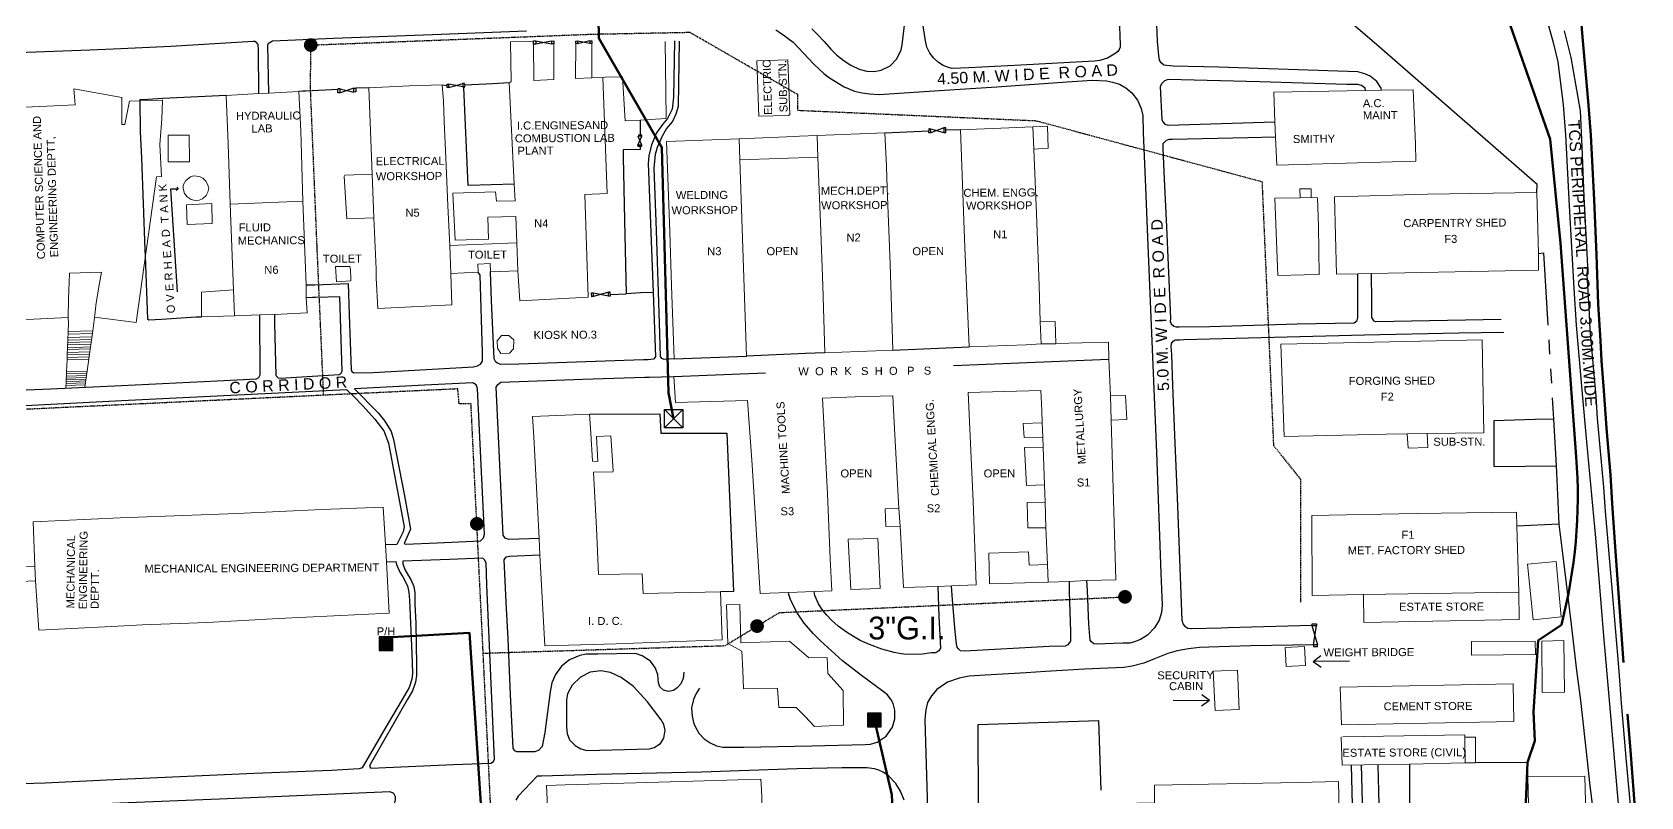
# Model space of a CAD drawing. Header units: millimetres. Extents: x 783 to 2788, y -521 to 1643.
# Drawn here: x 2410.3 to 2762.2, y 557.5 to 724.8 of the extents above; entities that cross this region are included whole.
import ezdxf

# ---------------------------------------------------------------- set-up
doc = ezdxf.new("R2010")
doc.units = ezdxf.units.MM
for name, pattern in [('DASHDOTX2', [50.8, 25.4, -12.7, 0, -12.7]), ('HIDDEN', [0.375, 0.25, -0.125]), ('PHANTOM2', [31.75, 15.875, -3.175, 3.175, -3.175, 3.175, -3.175])]:
    doc.linetypes.add(name, pattern=pattern)
for name, color, linetype, lineweight in [('Boudary Wall', 6, 'DASHDOTX2', 60), ('Building', 1, 'Continuous', 9), ('Water Supply Line', 5, 'Continuous', 50)]:
    doc.layers.add(name, color=color, linetype=linetype, lineweight=lineweight)
for name, color, linetype in [('Compound Wall', 203, 'Continuous'), ('Fencing', 7, 'FENCELINE3'), ('FH', 15, 'HIDDEN'), ('Gate', 3, 'Continuous'), ('Road', 7, 'Continuous'), ('Text Building', 7, 'Continuous'), ('Text Road', 3, 'Continuous'), ('Valve', 17, 'Continuous'), ('Water Line Dia Text', 7, 'Continuous'), ('Water Meter', 11, 'Continuous')]:
    doc.layers.add(name, color=color, linetype=linetype)
doc.styles.add('ROMAND', font='sanss___.ttf', dxfattribs={"height": 5})
doc.linetypes.add('FENCELINE3', pattern='A,0.5,-0.2,["X",Standard,S=0.1,R=0,X=-0.1,Y=-0.05],-0.25', length=0.95)

# ---------------------------------------------------------------- blocks, each defined once
blk = doc.blocks.new('ACAD-Master Plan')
at = {"layer": 'Boudary Wall'}
blk.add_lwpolyline([(319.48, 1006.33), (319.9, 1000.86), (321.17, 986.86), (321.72, 979.45), (322.47, 965.3), (322.97, 953.21), (323.34, 942.43), (323.84, 934.49), (324.09, 930.06), (324.57, 923.54), (325.14, 915.35), (326.01, 905.11), (326.37, 898.83), (327.05, 889.34), (329.72, 852.74), (330.37, 844.79), (332.66, 814.8)], dxfattribs=at)
at = {"layer": 'Building'}
for points in [[(90.47, 999.94), (85.43, 999.88), (85.54, 991.21), (85.45, 991.02), (85.1, 990.97)], [(90.47, 999.36), (90.47, 999.94)], [(90.47, 999.36), (90.55, 991.39), (94.93, 991.58), (94.93, 999.93)], [(103.23, 992.01), (99.62, 991.83), (99.68, 999.47)], [(99.68, 999.47), (99.68, 1000.01)], [(103.19, 999.51), (103.23, 992.01)], [(119.22, 999.93), (119.47, 983.35), (119.37, 983.05), (113.75, 982.71)], [(32.56, 988.63), (39.14, 988.95)], [(39.14, 988.95), (39.55, 980.4), (40.03, 964.96)], [(70.49, 990.44), (63.3, 990.21), (54.46, 989.76)], [(54.46, 989.76), (55.18, 970.92)], [(70.49, 990.44), (70.76, 986.89), (70.89, 982.5), (71.31, 972.77), (71.7, 963.97), (72.13, 955.28)], [(85.1, 990.97), (86.21, 968.7)], [(87.05, 949.76), (87.45, 943.2), (102.39, 943.96), (101.71, 966.46), (106.54, 966.69), (105.62, 992.07)], [(105.62, 992.07), (103.23, 992.01)], [(105.62, 992.07), (106.16, 992.13), (109.92, 992.21), (110.49, 982.59), (113.75, 982.71)], [(252.63, 982.31), (252.4, 988.83), (272.47, 989.23)], [(252.76, 979.02), (253.01, 972.85), (273.25, 973.43), (283.48, 973.76), (283.35, 977.53), (282.99, 985.83), (282.88, 989.32), (275.95, 989.28)], [(272.47, 989.23), (275.95, 989.28)], [(23.23, 988.12), (30.38, 988.51)], [(24.13, 964.33), (23.65, 977.53), (23.23, 988.12)], [(30.38, 988.51), (32.56, 988.63)], [(252.76, 979.02), (252.63, 982.31)], [(135.4, 978.64), (119.54, 978.03), (120.25, 958.27), (120.62, 946.48), (121.19, 930.5)], [(152.51, 979.36), (148.64, 979.19), (147.54, 979.17), (135.4, 978.64)], [(135.4, 978.64), (135.57, 974.04)], [(152.51, 979.36), (167.31, 979.97)], [(152.51, 979.36), (152.63, 974.61)], [(167.31, 979.97), (167.63, 972.56), (167.8, 967.83), (168.44, 951.3), (169.04, 932.41)], [(183.82, 980.61), (199.69, 981.22)], [(183.82, 980.61), (184.83, 954.87), (185.71, 933.08)], [(199.89, 976.39), (203.05, 976.55), (202.85, 981.38), (199.69, 981.22)], [(199.69, 981.22), (199.89, 976.39)], [(201.3, 938.59), (201.03, 946.53), (200.45, 962.22), (199.89, 976.39)], [(152.63, 974.61), (135.57, 974.04)], [(135.57, 974.04), (137.05, 931.1)], [(154.16, 931.82), (153.72, 946.5), (153.25, 960.27), (152.63, 974.61)], [(55.56, 961.37), (49.62, 961.13), (49.02, 970.39), (49.15, 970.7), (55.18, 970.92)], [(55.56, 961.37), (55.18, 970.92)], [(86.81, 955.9), (86.58, 961.66), (80.45, 961.46), (80.6, 956.66), (73.3, 956.46), (72.81, 966.73), (82.11, 967.06), (82.36, 964.99), (86.44, 965.06), (86.21, 968.7)], [(258.11, 965.73), (258.1, 967.68), (260.53, 967.68), (260.57, 965.76)], [(40.03, 964.96), (24.13, 964.33)], [(24.13, 964.33), (24.81, 945.62)], [(40.71, 946.67), (40.03, 964.96)], [(258.11, 965.73), (252.62, 965.61), (253.29, 948.75), (259.05, 948.85), (262.31, 948.92), (262.12, 959.41), (261.92, 965.74), (260.57, 965.76)], [(258.11, 965.73), (260.57, 965.76)], [(309.93, 966.85), (285.97, 966.49), (265.66, 965.95), (266.12, 949.01), (270.74, 949.08)], [(310.28, 953.56), (309.93, 966.85)], [(72.35, 949.13), (72.59, 942.33), (56.37, 941.53), (56.05, 948.24), (56.01, 950.14), (55.56, 961.37)], [(72.13, 955.28), (86.81, 955.9)], [(72.35, 949.13), (72.13, 955.28)], [(86.81, 955.9), (87.05, 949.76)], [(78.34, 949.43), (78.29, 951.2), (80.94, 951.33), (81.07, 949.55)], [(273.77, 949.13), (310.31, 949.92), (310.28, 953.56)], [(40.73, 943.84), (40.71, 946.67)], [(78.34, 949.43), (72.35, 949.13)], [(87.05, 949.76), (81.07, 949.55)], [(270.74, 949.08), (273.77, 949.13)], [(17.83, 939.66), (17.83, 945.09), (24.81, 945.62)], [(25.05, 939.89), (24.81, 945.62)], [(33.81, 940.22), (40.91, 940.58), (40.73, 943.84)], [(17.83, 939.66), (25.05, 939.89)], [(25.05, 939.89), (30.62, 940.1)], [(30.62, 940.1), (33.81, 940.22)], [(204.72, 933.83), (204.55, 938.63), (201.3, 938.59)], [(201.53, 933.74), (201.3, 938.59)], [(201.53, 933.74), (198.22, 933.54), (185.71, 933.08)], [(204.72, 933.83), (216.21, 934.1), (216.31, 930.45)], [(281.52, 914.08), (276.93, 914), (254.62, 913.51), (253.93, 933.71), (260.91, 933.85), (297.98, 934.66), (298.33, 914.33), (285.93, 914.17)], [(137.05, 931.1), (121.19, 930.5)], [(169.04, 932.41), (154.16, 931.82)], [(216.68, 922.37), (216.31, 930.45)], [(121.16, 926.6), (121.49, 920.96), (137.25, 921.4), (138.28, 907.29), (140.01, 879.16), (146.2, 879.36)], [(151.82, 879.59), (155.69, 879.74), (155.35, 886.76), (154.74, 900.97), (153.66, 921.89), (160.82, 922.16), (169.03, 922.42), (169.26, 917.97), (170.39, 897.75)], [(201.72, 916.47), (201.61, 919.21), (201.41, 923.56), (185.54, 923.11), (186.64, 899.24), (187.26, 881.06), (181.86, 880.82)], [(216.82, 917.04), (220.21, 917.19), (219.94, 922.44), (216.68, 922.37)], [(216.68, 922.37), (216.82, 917.04)], [(102.71, 918.35), (90.22, 917.9), (90.51, 913.41), (91.7, 891.19)], [(102.71, 918.35), (103.02, 914.25), (103.39, 908.06), (104.54, 908), (104.23, 913.51), (107.34, 913.61), (107.87, 905.97), (107.78, 905.76), (103.55, 905.67), (104.23, 893.4), (104.68, 883.3), (114.21, 883.45), (114.46, 879.14), (131.34, 879.52)], [(201.72, 916.47), (197.58, 916.37), (197.75, 913.26), (201.84, 913.33)], [(201.84, 913.33), (201.72, 916.47)], [(216.82, 917.04), (217.86, 882.13), (211.47, 881.96)], [(201.84, 913.33), (201.95, 911.17)], [(281.52, 914.08), (285.93, 914.17)], [(285.93, 914.17), (286.04, 911.07), (281.77, 910.96), (281.52, 914.08)], [(202.24, 902.91), (198.26, 902.8), (197.88, 911.07), (201.95, 911.17)], [(202.24, 902.91), (201.95, 911.17)], [(202.24, 902.91), (202.38, 899.13)], [(58.11, 889.77), (57.56, 898.01), (44.18, 897.51), (25.61, 896.67), (0.02, 895.66), (-18.97, 894.8), (-18.6, 885.03)], [(170.39, 897.75), (167.39, 897.64), (167.49, 893.79), (170.67, 893.86)], [(170.67, 893.86), (170.39, 897.75)], [(202.55, 893.52), (198.55, 893.48), (198.41, 899.02), (202.38, 899.13)], [(202.55, 893.52), (202.38, 899.13)], [(170.67, 893.86), (171.38, 880.46), (178.86, 880.7)], [(271.98, 878.91), (260.78, 878.71), (260.72, 896.23), (283.53, 896.64), (305.43, 896.91), (305.56, 893.87)], [(305.56, 893.87), (305.94, 879.45)], [(91.7, 891.19), (91.85, 887.57)], [(202.55, 893.52), (202.88, 885.45)], [(58.31, 886.1), (58.11, 889.77)], [(91.85, 887.57), (92.94, 867.67), (108.51, 868.16), (131.69, 869.02), (131.34, 879.52)], [(203.05, 881.62), (190.21, 881.24), (190.03, 887.98), (198.73, 888.27), (198.9, 885.35), (202.88, 885.45)], [(58.31, 886.1), (58.91, 874.81), (34.69, 873.65), (19.09, 872.81), (4.94, 872.25), (0.97, 872.03), (-17.72, 871.13), (-18.46, 881.91)], [(203.05, 881.62), (202.88, 885.45)], [(178.86, 880.7), (181.86, 880.82)], [(203.05, 881.62), (207.61, 881.78)], [(207.61, 881.78), (211.47, 881.96)], [(146.2, 879.36), (151.82, 879.59)], [(271.98, 878.91), (305.94, 879.45)], [(305.94, 879.45), (306.06, 873.42), (272.06, 872.78), (271.98, 878.91)], [(267.48, 847.75), (294.13, 848.24), (294.13, 847.67)], [(282.07, 841.77), (267.3, 841.56), (267.14, 847.8)], [(296.52, 842.12), (296.51, 847.69), (294.13, 847.67)], [(294.23, 842.07), (294.13, 847.67)], [(282.07, 841.77), (294.23, 842.07)], [(296.52, 842.12), (294.23, 842.07)], [(94.49, 811.73), (93.86, 824.88), (93.32, 837.13), (97.38, 837.3), (115.42, 837.78), (140.15, 838.52), (140.31, 836.23), (140.71, 826.46)], [(247.81, 808.68), (241.05, 808.63), (227.48, 808.39), (227.52, 810.49), (235.66, 810.75), (235.31, 818.14), (230.23, 818.06), (230.28, 814.67), (227.53, 814.66), (227.14, 824.15), (234.97, 824.25), (266.84, 824.93), (266.54, 838.03), (257.85, 837.8), (226.32, 837.21), (226.29, 833.31), (187.79, 832.58)], [(308.37, 819.52), (320.94, 819.64), (320.41, 839.14), (307.96, 839.1)], [(307.96, 839.1), (308.36, 820.69)]]:
    blk.add_lwpolyline(points, dxfattribs=at)
for points in [[(146.07, 995.92), (146.51, 983.95), (146.23, 983.75), (139.74, 983.58), (139.33, 995.71)], [(15.14, 979.45), (10.52, 979.44), (10.53, 973.58), (15.21, 973.6)], [(16.11, 970.56), (15.41, 970.32), (14.4, 969.54), (13.84, 968.51), (13.81, 967.74), (14.09, 966.68), (14.67, 965.92), (15.58, 965.36), (16.42, 965.13), (17.29, 965.24), (18.07, 965.52), (18.83, 966.22), (19.2, 966.92), (19.43, 967.83), (19.15, 968.69), (18.78, 969.39), (18.14, 970.01), (17.39, 970.4)], [(20.12, 964.5), (20.15, 960.07), (14.67, 959.85), (14.58, 964.22)], [(50.27, 950.71), (47.11, 950.69), (47.39, 947.35), (50.49, 947.55), (50.51, 948), (50.44, 950)], [(165.8, 891.19), (166.25, 880.23), (159.86, 879.98), (159.27, 891)], [(314.15, 886.16), (307.88, 885.58), (309.1, 873.4), (315.25, 874.02)], [(135.58, 876.74), (132.63, 876.69), (132.93, 868.17), (136.01, 866.53), (136.23, 862.3), (136.4, 858.28), (138.66, 858.35), (143.81, 858.44), (144.08, 854.17), (147.9, 854.23), (149.89, 852.2), (151.88, 850.07), (158.28, 850.33), (158.21, 857.9), (154.83, 861.64), (154.65, 865.16), (150.66, 865.07), (146.48, 868.71), (135.82, 868.37)], [(59.47, 869.57), (57.05, 869.46), (57.19, 867.05), (59.56, 867.18)], [(259.11, 867.51), (254.9, 867.34), (255.1, 863.19), (259.28, 863.42)], [(309.55, 868.73), (295.65, 868.63), (295.6, 865.66), (309.6, 865.79)], [(315.82, 868.87), (316, 857.52), (311.09, 857.45), (311.01, 868.74)], [(244.43, 862.35), (239.08, 862.13), (239.52, 853.51), (244.8, 853.76)], [(304.74, 859.35), (304.87, 851.1), (267.16, 850.43), (266.86, 858.67)]]:
    blk.add_lwpolyline(points, close=True, dxfattribs=at)
at = {"layer": 'Building', "linetype": 'Continuous'}
for points in [[(-11.36, 939.5), (-18.88, 939.14), (-24.81, 938.92)], [(-27.04, 985.29), (-9.8, 986.05), (-10.06, 989.57), (0.43, 987.69), (0.4, 981.73), (1.03, 981.78), (2.09, 986.86), (9.21, 987.1), (9.29, 987.07), (9.31, 986.99), (9.12, 983), (8.9, 980.16), (8.74, 977.39), (9.1, 970.42), (7.95, 970.29), (3.51, 938.44), (-5.6, 939.59)], [(-5.95, 936.58), (-5.53, 940.15), (-5.2, 942.74), (-4.49, 947.08), (-4.06, 949.42), (-11.01, 949.2), (-11.24, 943.56), (-11.36, 939.5)], [(-11.34, 936.44), (-11.26, 938.32), (-11.36, 939.5)], [(-11.36, 935.92), (-11.34, 936.44)], [(-11.36, 935.92), (-6.03, 936.06)], [(-11.34, 936.44), (-5.95, 936.58)], [(-5.95, 936.58), (-7.71, 924.3)], [(-11.52, 931.9), (-11.5, 932.5)], [(-11.5, 932.5), (-11.48, 932.92)], [(-11.5, 932.5), (-6.51, 932.67)], [(-11.48, 932.92), (-11.45, 933.55)], [(-6.45, 933.13), (-11.48, 932.92)], [(-11.45, 933.55), (-11.43, 934.03)], [(-11.45, 933.55), (-6.36, 933.69)], [(-11.43, 934.03), (-11.41, 934.59)], [(-6.29, 934.21), (-11.43, 934.03)], [(-11.41, 934.59), (-11.39, 935.19)], [(-11.41, 934.59), (-6.22, 934.72)], [(-11.39, 935.19), (-11.36, 935.92)], [(-11.39, 935.19), (-6.13, 935.32)], [(-11.69, 927.63), (-11.59, 930.26)], [(-11.59, 930.26), (-11.54, 931.39)], [(-11.59, 930.26), (-6.83, 930.4)], [(-11.54, 931.39), (-11.52, 931.9)], [(-11.54, 931.39), (-6.68, 931.48)], [(-6.6, 932.05), (-11.52, 931.9)], [(-6.76, 930.94), (-11.45, 930.8)], [(-11.79, 925.06), (-11.78, 925.49)], [(-11.78, 925.49), (-11.76, 925.96)], [(-7.51, 925.65), (-11.78, 925.49)], [(-11.76, 925.96), (-11.74, 926.28)], [(-11.76, 925.96), (-7.45, 926.07)], [(-11.74, 926.28), (-11.73, 926.73)], [(-7.41, 926.4), (-11.74, 926.28)], [(-11.73, 926.73), (-11.71, 927.24)], [(-7.34, 926.86), (-11.73, 926.73)], [(-11.71, 927.24), (-11.69, 927.63)], [(-11.71, 927.24), (-7.27, 927.35)], [(-7.22, 927.7), (-11.69, 927.63)], [(-11.83, 924.11), (-11.81, 924.65)], [(-11.81, 924.65), (-11.79, 925.06)], [(-7.63, 924.8), (-11.81, 924.65)], [(-11.79, 925.06), (-7.57, 925.23)], [(-26.53, 884.79), (-18.6, 885.03)], [(-18.46, 881.91), (-18.6, 885.03)], [(-18.46, 881.91), (-25.22, 881.65)]]:
    blk.add_lwpolyline(points, dxfattribs=at)
blk.add_lwpolyline([(83.45, 935.58), (85.06, 935.58), (86.14, 934.62), (86.11, 932.69), (85.21, 931.73), (83.32, 931.68), (82.56, 932.82), (82.5, 934.42)], close=True, dxfattribs=at)
at = {"layer": 'Compound Wall'}
for points in [[(47.64, 989.45), (40.68, 989.07), (40.02, 989.03), (39.14, 988.95)], [(54.46, 989.76), (51.56, 989.69)], [(70.49, 990.44), (71.54, 990.28)], [(75.42, 990.47), (75.39, 990.05), (75.22, 989.89)], [(86.21, 968.7), (76.14, 968.39), (75.22, 989.89)], [(75.42, 990.47), (81.57, 990.74), (85.1, 990.97)], [(167.31, 979.97), (176.93, 980.35)], [(183.82, 980.61), (180.68, 980.53)]]:
    blk.add_lwpolyline(points, dxfattribs=at)
at = {"layer": 'Compound Wall', "linetype": 'PHANTOM2'}
for points in [[(310.28, 953.56), (311.37, 953.68), (313.57, 917.26)], [(107.26, 944.57), (110.74, 944.74)], [(116.59, 945.01), (113.86, 944.92), (110.74, 944.74)], [(313.57, 917.26), (314.13, 907.18), (314.76, 894.28)], [(314.76, 894.28), (305.56, 893.87)]]:
    blk.add_lwpolyline(points, dxfattribs=at)
at = {"layer": 'Fencing', "linetype": 'FENCELINE3'}
for points in [[(309.93, 966.85), (309.95, 968.63), (274.34, 999.74), (270.81, 1002.7), (261.85, 1010.43), (253.22, 1018), (244.21, 1025.85)], [(23.23, 988.12), (9.39, 987.43), (6.08, 987.23), (4.36, 987.16), (4.43, 980.19), (4.73, 974.48), (5.44, 954.31), (5.48, 952.94), (6, 939.22), (6.31, 939.03), (9.09, 939.16), (16.68, 939.66), (17.83, 939.66)], [(113.75, 982.71), (113.75, 979.45)], [(113.78, 977.01), (113.78, 976.27), (110.08, 976.22), (110.09, 974.64), (110.36, 960.82), (110.74, 944.74)], [(102.71, 918.35), (118.07, 918.45), (118.31, 914.25), (132.73, 914.25), (134.15, 881.34), (134.2, 879.58), (131.34, 879.52)], [(313.57, 917.26), (309.53, 917.18), (300.54, 916.93), (300.49, 907.08), (300.59, 906.92), (314.14, 907.09)], [(314.76, 894.28), (315.62, 887.34), (317.4, 872.35), (318.61, 862.29), (319.43, 855.72), (320.9, 842.54), (321.4, 837.7), (322, 832.98), (324.75, 809.13), (325.27, 804.79), (326.75, 792.7), (327.26, 788.34), (328.32, 780.01), (330.35, 763.04), (330.68, 759.7)], [(187.79, 832.58), (187.71, 850.5), (214.04, 851.37), (214.57, 836.07)], [(275.14, 841.67), (275.77, 815.36)], [(282.07, 841.77), (282.07, 820.33)], [(307.96, 839.1), (307.88, 842.18), (296.52, 842.12)]]:
    blk.add_lwpolyline(points, dxfattribs=at)
at = {"layer": 'Gate', "linetype": 'Continuous'}
for points in [[(90.47, 999.94), (90.47, 1000.04), (90.94, 1000.06)], [(90.47, 999.36), (90.47, 999.94)], [(90.93, 999.37), (90.47, 999.36)], [(90.94, 1000.06), (90.93, 999.37)], [(94.4, 1000.01), (90.93, 999.37)], [(90.94, 1000.06), (94.4, 999.44)], [(94.4, 1000.01), (94.9, 1000.04), (94.93, 999.93)], [(94.4, 1000.01), (94.4, 999.44)], [(94.93, 999.93), (94.93, 999.44), (94.4, 999.44)], [(99.68, 1000.01), (100.05, 1000.04)], [(99.68, 999.47), (99.68, 1000.01)], [(100.08, 999.44), (99.68, 999.47)], [(100.05, 1000.04), (102.79, 999.54)], [(100.05, 1000.04), (100.08, 999.44)], [(102.79, 1000.06), (100.08, 999.44)], [(102.79, 1000.06), (103.18, 1000.06), (103.19, 999.51)], [(102.79, 1000.06), (102.79, 999.54)], [(102.79, 999.54), (103.19, 999.51)], [(48.14, 989.56), (47.62, 989.57), (47.64, 989.45)], [(48.15, 988.71), (47.68, 988.69), (47.64, 989.45)], [(48.14, 989.56), (51.15, 988.87)], [(48.15, 988.71), (48.14, 989.56)], [(51.14, 989.69), (48.15, 988.71)], [(51.14, 989.69), (51.56, 989.69)], [(51.15, 988.87), (51.14, 989.69)], [(51.56, 989.69), (51.57, 988.89), (51.15, 988.87)], [(71.54, 990.28), (71.6, 990.57), (71.94, 990.61)], [(71.96, 989.89), (71.56, 989.87), (71.54, 990.28)], [(74.98, 989.97), (71.94, 990.61)], [(71.96, 989.89), (71.94, 990.61)], [(71.96, 989.89), (74.96, 990.72)], [(75.42, 990.47), (75.35, 990.73), (74.96, 990.72)], [(74.96, 990.72), (74.98, 989.97)], [(74.98, 989.97), (75.22, 989.89)], [(113.3, 977.24), (114.17, 979.22)], [(113.75, 979.45), (113.4, 979.45), (113.35, 979.15)], [(114.17, 979.22), (113.35, 979.15)], [(114.18, 977.23), (113.35, 979.15)], [(114.17, 979.22), (114.18, 979.45), (113.75, 979.45)], [(177.33, 979.91), (176.94, 979.91), (176.96, 980.86), (177.31, 980.84)], [(177.31, 980.84), (180.22, 979.99)], [(177.33, 979.91), (177.31, 980.84)], [(180.17, 981.05), (177.33, 979.91)], [(180.22, 979.99), (180.61, 980.01), (180.65, 981.03), (180.17, 981.05)], [(180.17, 981.05), (180.22, 979.99)], [(113.3, 977.24), (113.28, 977.02), (114.14, 977.01), (114.18, 977.23)], [(114.18, 977.23), (113.3, 977.24)], [(103.59, 944.1), (103.19, 944.06), (103.14, 944.93), (103.58, 944.96)], [(103.58, 944.96), (106.87, 944.28)], [(103.59, 944.1), (103.58, 944.96)], [(106.83, 945.11), (103.59, 944.1)], [(106.87, 944.28), (106.83, 945.11)], [(106.87, 944.28), (107.27, 944.29), (107.24, 945.11), (106.83, 945.11)], [(260.73, 872.12), (260.76, 872.47), (261.71, 872.49), (261.71, 872.12)], [(260.73, 872.12), (261.94, 867.9)], [(260.73, 872.12), (261.71, 872.12)], [(261.04, 867.94), (261.71, 872.12)], [(261.94, 867.9), (261.04, 867.94)], [(261.04, 867.94), (261.04, 867.52), (261.94, 867.55), (261.94, 867.9)]]:
    blk.add_lwpolyline(points, dxfattribs=at)
at = {"layer": 'Road'}
for points in [[(311.93, 1005.26), (313.47, 999.74), (314.54, 995.46), (315.67, 986.07), (316.19, 979.51), (317.01, 963.94), (318.03, 945.9), (318.54, 937.87), (319.78, 923.65), (320.79, 912.32), (322.72, 891.31), (324.52, 869.91), (325.8, 854.92), (326.63, 845.64), (327.91, 830.59)], [(330.44, 832.02), (329.52, 842.39), (328.45, 855.16), (327.9, 862.15), (326.34, 881.08), (324.96, 897.08), (324.55, 902.43), (323.21, 917.43), (322.88, 922.3), (321.57, 936.86), (321.43, 940.44), (320.95, 948.96), (321.05, 950.77), (320.28, 965.94), (319.85, 976.87), (319.47, 984.74), (317.41, 996.46), (315.98, 1002.24)], [(151.34, 1002.67), (152.57, 1001.46), (154.01, 999.91), (155.51, 998.22), (156.82, 996.91), (158.38, 995.7), (159.83, 994.74), (161.67, 993.84), (163.35, 993.43), (164.97, 993.39), (166.46, 993.65), (168.45, 994.63), (169.95, 996.1), (170.89, 998.07), (171.07, 999.2), (171.74, 1004.67)], [(32.56, 988.63), (32.34, 999.09), (32.52, 999.59), (33.35, 1000.08), (46.67, 1000.66), (68.38, 1001.47), (88.91, 1002.26)], [(143.44, 1002.47), (144.32, 1001.92), (145.28, 1001.23), (146.13, 1000.57), (147.23, 999.81), (151.75, 994.93), (153.94, 992.95), (155.23, 991.94), (158.4, 989.98), (160.67, 989.04), (162.31, 988.69), (163.94, 988.45), (166.04, 988.36), (178.11, 989.11), (187.2, 989.74), (191.78, 990.04), (207.16, 991.08), (212.68, 991.43), (215.76, 991.33), (217.12, 991.05), (218.63, 990.61), (220.01, 989.77), (221.33, 988.68), (222.54, 987.11), (223.4, 985.28), (223.74, 983.71), (223.83, 979.91), (224.28, 968.07), (224.83, 955.3), (226.27, 920.44), (226.75, 910.01), (227.68, 883.62), (227.96, 876.55), (227.83, 875.01), (227.29, 873.31), (226.29, 871.59), (224.76, 870.03), (223.22, 869.08), (221.69, 868.47), (220.91, 868.29), (219.33, 868.26), (213.56, 868.05), (213.02, 868.12), (212.51, 868.53), (212.22, 868.91), (211.94, 872.42), (211.61, 879.77), (211.47, 881.96)], [(-44.9, 934.77), (-44.52, 927.97), (-44.24, 923.3), (-43.89, 922.87), (-43.46, 922.74), (-15.21, 923.95), (0.3, 924.67), (21.25, 925.69), (29.85, 926.13), (30.4, 926.41), (30.68, 926.96), (30.62, 940.1)], [(-26.53, 884.79), (-27.14, 886.61), (-28.64, 890.5), (-31.9, 897.14), (-35.65, 904.46), (-38.8, 910.13), (-43.16, 917.66), (-43.79, 918.51), (-43.57, 919.03), (-43.23, 919.15), (-32.05, 919.7), (0.38, 921.35), (49.51, 923.75), (51.05, 922.29), (53.21, 920.15), (55.77, 917.25), (57.7, 914.72), (58.73, 912.03), (59.63, 907.36), (62.18, 893.76), (61.92, 892.65), (60.58, 889.88), (58.11, 889.77)], [(-25.22, 881.65), (-24.36, 867.96), (-23.58, 866.7), (-23.21, 857.42), (-22.68, 839.09), (-22.55, 838.43), (-22.03, 837.89), (-21.42, 837.55), (-16.37, 837.68), (0.05, 838.48)]]:
    blk.add_lwpolyline(points, dxfattribs=at)
at = {"layer": 'Road', "linetype": 'Continuous'}
for points in [[(275.95, 989.28), (275.86, 989.72), (274.88, 991.19), (273.45, 992.31), (272.26, 992.86), (270.76, 993.26), (240.27, 994.3), (230.39, 994.56), (228.33, 994.74), (227.72, 995.29), (227.36, 995.82), (227.24, 996.86), (226.93, 999.89), (226.77, 1003.69), (226.43, 1023.97)], [(30.38, 988.51), (30.29, 998.13), (30.24, 999.27), (29.84, 999.74), (29.49, 999.91), (29.15, 999.96), (11.1, 998.86), (0.17, 998.33), (-6.61, 998.04), (-40.16, 996.77)], [(121.27, 1000.07), (121.1, 987.73), (120.77, 985.14), (119.77, 983.04), (118.66, 981.74), (117.37, 979.92), (116.24, 977.3), (115.7, 974.91), (115.54, 973.22), (116.59, 945.01)], [(121.19, 930.5), (119.03, 930.34), (118.55, 930.58), (118.2, 931), (118.02, 938.32), (117.38, 958.59), (116.82, 972.22), (117.13, 975.29), (117.57, 976.8), (118.65, 979.31), (119.52, 980.85), (120.86, 982.37), (121.68, 984.07), (122.17, 985.76), (122.41, 999.99)], [(272.47, 989.23), (272.38, 989.68), (271.55, 990.31), (270.76, 990.54), (268.32, 990.54), (249.25, 991.07), (229.27, 991.59), (228.47, 991.31), (227.79, 990.64), (227.55, 990.03), (227.87, 982.87), (228.08, 982.33), (228.56, 981.87), (229.26, 981.64), (252.63, 982.31)], [(252.76, 979.02), (246.71, 978.83), (230.21, 978.48), (229.48, 978.48), (228.83, 978.24), (228.1, 977.51), (228.1, 976.52), (228.38, 969.78), (228.94, 959.39), (229.78, 939.28), (229.71, 938.66), (229.96, 938.13), (230.51, 937.65), (231.01, 937.47), (231.71, 937.46), (238.36, 937.58), (250.31, 937.9), (257.52, 938.13), (269.94, 938.39), (270.59, 938.86), (270.79, 939.54), (270.74, 949.08)], [(40.71, 946.67), (42.56, 946.68), (49.92, 946.98), (50.12, 940.14), (50.55, 928.15), (50.65, 927.78), (51.16, 927.4), (55.39, 927.49), (77.3, 928.71), (78.19, 928.94), (78.88, 929.33), (79.33, 929.99), (79.29, 931.89), (78.77, 948.81), (78.34, 949.43)], [(116.59, 945.01), (117.16, 930.94), (116.68, 930.41), (115.55, 930.28), (114.54, 930.24), (87.23, 929.35), (83.3, 929.25), (82.56, 929.57), (82.21, 929.79), (81.82, 930.51), (81.29, 943.17), (81.07, 949.55)], [(302.09, 939.13), (274.69, 938.56), (274.33, 938.76), (273.81, 939.51), (273.84, 943), (273.77, 949.13)], [(33.81, 940.22), (33.82, 938.25), (34.07, 926.87), (34.63, 926.35), (35.12, 926.29), (47.91, 927.03), (48.4, 927.34), (48.58, 927.77), (48.1, 944.07), (42.74, 943.89), (42.08, 943.88), (40.73, 943.84)], [(260.73, 872.12), (242.34, 871.65), (240.9, 871.58), (234.41, 871.4), (233.61, 871.5), (233.15, 871.77), (232.52, 872.51), (232.31, 873.22), (231.31, 900.14), (230.71, 913.81), (230.28, 924.65), (230.05, 931.4), (229.96, 933.22), (229.99, 933.87), (230.34, 934.32), (230.82, 934.63), (231.85, 934.68), (232.67, 934.75), (272.24, 935.71), (292.83, 936.16), (302.66, 936.3)], [(169.04, 932.41), (185.71, 933.08)], [(201.53, 933.74), (204.72, 933.83)], [(121.19, 930.5), (137.05, 931.1)], [(154.16, 931.82), (149.94, 931.66), (137.05, 931.1)], [(182.33, 929.04), (216.31, 930.45)], [(91.7, 891.19), (85.09, 890.99), (84.22, 891.28), (83.8, 891.91), (82.26, 924.3), (82.63, 924.87), (83.34, 925.39), (101.22, 926.03), (114.78, 926.44), (115.75, 926.44), (121.16, 926.6)], [(121.16, 926.6), (141.19, 927.4)], [(123.3, 861.93), (123.18, 860.53), (122.65, 859.36), (121.91, 858.51), (121.09, 857.89), (119.97, 857.68), (118.91, 857.99), (118.08, 858.72), (117.79, 859.62), (117.62, 861.34), (117.11, 862.77), (116.01, 864.35), (114.25, 865.53), (112.79, 866.02), (104.54, 865.84), (101.99, 865.83), (100.55, 865.56), (98.3, 864.62), (96.6, 863.25), (95.25, 861.42), (94.47, 859.56), (94.13, 857.6), (92.92, 848.69), (92.38, 845.68), (91.64, 844.83), (90.72, 844.5), (86.84, 844.48), (86.36, 844.72), (86.01, 845.27), (85.39, 857.03), (84.88, 869.25), (84.5, 877.21), (84.01, 886.49), (84.48, 887.13), (85.2, 887.32), (91.85, 887.57)], [(58.31, 886.1), (60.37, 886.11), (60.47, 885.49), (61.23, 883.83), (61.86, 882.79), (62.92, 880.82), (63.16, 879.4), (63.31, 877.66), (63.83, 866.04), (63.99, 861.7), (63.82, 860.41), (63.24, 858.56), (61.74, 855.95), (58.23, 850), (52.98, 840.97), (52.35, 840.77), (46.29, 840.44), (29.38, 839.73), (0.1, 838.43)], [(178.86, 880.7), (179.14, 874.18), (179.48, 867.19), (179.12, 866.56), (178.46, 866.14), (177.52, 866.13), (175.57, 865.83), (172.07, 865.8), (170.86, 865.95), (169.31, 866.2), (166.63, 866.96), (163.92, 867.99), (161.93, 868.89), (160.43, 869.71), (158.93, 870.65), (157.08, 871.97), (155.61, 873.27), (154.61, 874.37), (153.72, 875.42), (152.8, 876.9), (152.02, 878.69), (151.82, 879.59)], [(207.61, 881.78), (207.65, 879.53), (207.9, 870.85), (207.88, 868.69), (207.33, 867.87), (206.77, 867.63), (203.26, 867.53), (184.77, 866.53), (183.84, 866.61), (183.32, 867.07), (183.12, 867.39), (183, 868.15), (182.67, 870.81), (182.08, 877.74), (181.86, 880.82)], [(126.75, 858.42), (126.01, 857.25), (125.45, 855.98), (125.04, 854.09), (125.15, 852.32), (125.53, 850.61), (126.25, 849.26), (126.61, 848.56), (127.79, 847.35), (129.06, 846.45), (130.5, 845.8), (131.89, 845.49), (136.46, 845.49), (151.28, 845.81), (163.02, 846.1), (164.19, 846.16), (165.62, 846.6), (167.57, 847.91), (168.97, 849.88), (169.52, 851.72), (169.52, 853.61), (169.11, 855.06), (168.67, 855.85), (167.85, 856.97), (166.94, 857.73), (162.19, 861.17), (158.07, 864.38), (153.19, 868.75), (151.61, 870.37), (149.67, 872.68), (148.12, 874.9), (146.73, 877.63), (146.33, 878.9), (146.2, 879.36)], [(261.04, 867.94), (247.35, 867.67), (238.18, 867.41), (236.1, 867.3), (233.71, 867.06), (231.22, 866.58), (229.22, 866.03), (226.3, 864.82), (223.96, 863.91), (221.37, 863.25), (219.56, 862.95), (210.94, 862.58), (202.42, 862.07), (198.18, 861.76), (189.22, 861.28), (185.78, 861.06), (183.59, 860.6), (181.03, 859.71), (179.59, 858.82), (178.69, 858.12), (177.47, 856.77), (176.64, 855.26), (176.24, 853.68), (176.1, 852.39), (176.05, 851.46), (176.62, 831.95)], [(171.53, 833.93), (170.76, 835.88), (169.72, 837.54), (168.18, 839.2), (166.95, 840.03), (165.97, 840.5), (165.07, 840.78), (163.38, 840.96), (157.98, 840.97), (148.06, 840.75), (127.23, 840.07), (104.25, 839.5), (92.22, 839.17), (91.24, 839.17), (87.08, 834.76), (86.55, 833.89)]]:
    blk.add_lwpolyline(points, dxfattribs=at)
at = {"layer": 'Road', "ltscale": 5}
blk.add_lwpolyline([(196.71, 1023.63), (209.94, 1017.3), (213.32, 1015.78, -0.250422), (217.88, 1009.87), (218.56, 1005.14), (218.81, 999.19, -0.273898), (217.85, 997.39), (215.97, 996.25), (214.36, 995.78), (213.17, 995.63), (197.03, 994.77), (185.7, 994.13), (182.02, 994.05), (181.21, 994.26), (180.06, 994.65), (179.03, 995.36), (177.98, 996.26), (177.17, 997.36), (176.52, 998.65), (176.17, 1000.05), (175.55, 1004.21)], format="xyb", dxfattribs=at)
at = {"layer": 'Road', "linetype": 'Continuous'}
for points in [[(77.21, 925.2), (66.61, 924.69), (51.33, 923.91), (56.48, 918.65), (57.91, 916.84), (59.34, 914.6), (59.86, 912.85), (62.21, 900.49), (63.54, 893.23), (62.14, 890.06), (62.45, 889.93), (69.39, 890.21), (78.83, 890.65), (79.51, 891.29), (79.74, 892.1), (78.23, 924.03), (77.92, 924.8)], [(79.4, 886.86), (72.09, 886.58), (61.86, 886.22), (61.89, 885.64), (62.27, 884.4), (63.13, 883), (63.64, 882.22), (64.26, 880.69), (64.51, 879.29), (64.52, 876.78), (64.68, 872.63), (64.89, 863.48), (64.87, 861.23), (64.67, 859.75), (63.96, 857.84), (62.8, 855.88), (54.75, 841.74), (54.59, 841.27), (54.86, 840.95), (72.97, 841.74), (81.12, 842.02), (81.67, 842.37), (81.91, 842.9), (80.23, 881.05), (80.07, 885.83), (79.75, 886.54)], [(105.16, 862.2), (102.87, 861.93), (100.71, 860.8), (98.9, 859.07), (97.92, 857.17), (97.66, 855.87), (97.65, 849.89), (97.79, 848.51), (98.32, 847.14), (99.53, 845.85), (100.79, 845.13), (102.13, 844.79), (115.84, 845.12), (116.83, 845.43), (118.26, 846.3), (118.98, 847.51), (119.24, 849.27), (118.97, 850.48), (118.36, 851.46), (115.36, 855.45), (112.31, 858.79), (109.62, 860.76), (107.32, 861.87)], [(59.06, 835.84), (59.81, 835.44), (60.19, 834.7), (60.22, 834.19), (60.14, 833.53), (59.8, 832.99), (59.34, 832.61), (58.74, 832.5), (57.53, 832.49), (25.15, 830.98), (0, 829.94), (-20.34, 828.86), (-21.14, 828.9), (-21.85, 829.22), (-22.3, 829.74), (-22.48, 830.51), (-22.43, 831.1), (-22.2, 831.63), (-21.56, 832.25), (-20.91, 832.41), (-0.02, 833.35), (21.78, 834.2)]]:
    blk.add_lwpolyline(points, close=True, dxfattribs=at)
for points in [[(269.31, 841.59), (270.13, 809.59, -0.417682), (269.64, 809.08), (262.37, 808.97), (257.04, 808.87, -0.412604), (255, 810.81), (254.64, 824.67)], [(271.5, 841.62), (272.34, 809.11), (272.49, 803.39), (272.56, 801.95), (272.87, 800.11), (273.5, 798.06), (274.33, 796.15), (275.15, 795.14), (276.33, 794.22), (277.79, 793.58), (279.37, 793.35), (282.86, 793.5), (292.51, 793.87), (302.27, 794.29), (311.05, 794.63, 0.417143), (312.97, 796.73), (311.86, 819.56)]]:
    blk.add_lwpolyline(points, format="xyb", dxfattribs=at)
at = {"layer": 'Text Building', "linetype": 'Continuous'}
for p, q in [((11.1, 967.67), (12.73, 967.68)), ((12.61, 945.13), (11.1, 967.67)), ((12.73, 967.68), (12.27, 967.35)), ((12.41, 968.04), (12.73, 967.68))]:
    blk.add_line(p, q, dxfattribs=at)
at = {"layer": 'Text Building', "ltscale": 5}
for p, q in [((260.99, 864.28), (262.69, 865.55)), ((268.91, 864.36), (260.99, 864.28)), ((260.99, 864.28), (262.72, 863.04)), ((230.39, 855.79), (238.31, 855.71)), ((238.31, 855.71), (236.58, 854.47)), ((238.31, 855.71), (236.61, 856.98))]:
    blk.add_line(p, q, dxfattribs=at)
at = {"layer": 'Text Building', "linetype": 'Continuous', "style": 'ROMAND'}
for s, rotation, p in [('ELECTRIC', 91.6516, (142.66, 983.87)), ('SUB-STN.', 91.6549, (146.04, 984.45)), ('A.C.', 0.3233, (271.87, 985.54)), ('COMPUTER SCIENCE AND', 91.7334, (-16.37, 952.31)), ('HYDRAULIC', 0.3864, (25.37, 982.77)), ('   LAB', 0.3838, (26.73, 979.99)), ('I.C.ENGINESAND', 0.3529, (86.82, 980.65)), ('MAINT', 0.326, (271.88, 982.9)), ('ENGINEERING DEPTT,', 91.7334, (-13.5, 952.72)), ('COMBUSTION LAB', 0.3521, (86.37, 977.84)), ('SMITHY', 0.325, (256.56, 977.72)), ('ELECTRICAL', 0.3609, (55.92, 972.85)), ('PLANT', 0.3536, (86.95, 975.14)), ('WORKSHOP', 0.3591, (55.96, 969.55)), ('O V E R H E A D  T A N K', 93.8595, (12.06, 940.5)), ('MECH.DEPT.', 0.3338, (153.31, 966.37)), ('CHEM. ENGG.', 0.3287, (184.49, 965.94)), ('WELDING', 0.3425, (121.59, 965.43)), ('WORKSHOP', 0.3343, (153.36, 963.2)), ('WORKSHOP', 0.3293, (185.06, 963.13)), ('N5', 0.3545, (62.43, 961.58)), ('N4', 0.3466, (90.6, 959.25)), ('WORKSHOP', 0.3428, (120.63, 962.11)), ('CARPENTRY SHED', 0.3357, (280.71, 959.3)), ('MECHANICS', 0.3612, (25.76, 955.48)), ('FLUID', 0.3614, (25.97, 958.35)), ('N2', 0.3347, (158.9, 956.15)), ('N1', 0.3306, (190.99, 956.84)), ('F3', 0.3352, (289.67, 955.85)), ('TOILET', 0.3468, (76.12, 952.38)), ('N3', 0.3411, (128.45, 953.15)), ('OPEN', 0.3411, (141.41, 953.15)), ('OPEN', 0.3411, (173.33, 953.15)), ('N6', 0.3579, (31.57, 949.08)), ('TOILET', 0.3468, (44.38, 951.51)), ('KIOSK NO.3', 0.339, (90.47, 934.83)), ('W  O  R  K   S  H  O   P   S', 0.3231, (148.38, 926.87)), ('FORGING SHED', 0.3086, (268.78, 924.77)), ('METALLURGY', 93.4789, (211.3, 907.47)), ('F2', 0.3063, (275.78, 921.33)), ('MACHINE TOOLS', 93.4789, (146.54, 900.99)), ('CHEMICAL ENGG.', 93.4789, (179.21, 900.54)), ('SUB-STN.', 0.2729, (287.28, 911.46)), ('OPEN', 0.3411, (157.6, 904.53)), ('OPEN', 0.3411, (188.91, 904.53)), ('S1', 0.2338, (209.29, 902.55)), ('S3', 0.2583, (144.47, 896.25)), ('S2', 0.2432, (176.46, 896.91)), ('MECHANICAL', 89.3271, (-9.99, 875.87)), ('ENGINEERING', 89.3271, (-7.27, 875.7)), ('F1', 0.2477, (280.32, 891.1)), ('MET. FACTORY SHED', 0.2669, (268.55, 887.69)), ('DEPTT.', 89.3271, (-4.68, 875.74)), ('MECHANICAL ENGINEERING DEPARTMENT', 0.336, (5.35, 883.68)), ('ESTATE STORE', 0.2264, (279.78, 875.35)), ('I. D. C.', 0.3365, (102.38, 872.23)), ('P/H', 0.3369, (56.16, 869.98)), ('WEIGHT BRIDGE', 0.2318, (263.27, 865.37)), ('SECURITY', 0.3114, (226.9, 860.35)), ('CABIN', 0.311, (229.47, 857.98)), ('CEMENT STORE', 0.297, (276.4, 853.57)), ('ESTATE STORE (CIVIL)', 0.3138, (267.39, 843.4))]:
    blk.add_text(s, height=1.75, rotation=rotation, dxfattribs=at).set_placement(p)
at = {"layer": 'Text Road', "linetype": 'Continuous', "style": 'ROMAND'}
for s, rotation, p in [('4.50 M. W I D E  R O A D', 2.9404, (178.8, 990.47)), ('5.0 M. W I D E  R O A D', 92.2531, (229.5, 923.51)), ('C O R R I D O R', 2.8736, (23.99, 922.9))]:
    blk.add_text(s, height=2.5, rotation=rotation, dxfattribs=at).set_placement(p)
at = {"layer": 'Text Road', "style": 'ROMAND'}
blk.add_text('TCS PERIPHERAL  ROAD 3.00M.WIDE', height=2.5, rotation=273.4631, dxfattribs=at).set_placement((316.76, 982.7))
blk = doc.blocks.new('v')
at = {"layer": 'Valve'}
blk.add_lwpolyline([(2, -2), (-2, -2), (-2, 2), (2, 2)], close=True, dxfattribs=at)
for points in [[(2, 2), (-2, -2)], [(2, -2), (-2, 2)]]:
    blk.add_lwpolyline(points, dxfattribs=at)

msp = doc.modelspace()

# ---------------------------------------------------------------- hatches: boundary and pattern name
at = {"layer": 'Water Meter'}
for points in [[(2489.21, 592.53), (2486.21, 592.53), (2486.21, 589.53), (2489.21, 589.53)], [(2596.02, 575.79), (2593.02, 575.79), (2593.02, 572.79), (2596.02, 572.79)]]:
    msp.add_hatch(color=256, dxfattribs=at).paths.add_polyline_path(points)

# ---------------------------------------------------------------- linework, layer by layer
at = {"layer": 'FH', "linetype": 'Continuous', "const_width": 1.5}
for points in [[(2470.49, 722.01, 1), (2471.99, 722.01, 1)], [(2506.82, 617.24, 1), (2508.32, 617.24, 1)], [(2648.59, 601.26, 1), (2650.09, 601.26, 1)], [(2568.11, 594.87, 1), (2569.61, 594.87, 1)]]:
    msp.add_lwpolyline(points, format="xyb", close=True, dxfattribs=at)
at = {"layer": 'FH'}
for points in [[(2474.06, 645.38), (2472.63, 677.72), (2471.2, 711.99), (2471.24, 722.01), (2532.6, 724.39), (2554.17, 724.81), (2577.71, 711.24), (2577.71, 707.74), (2629.93, 705.45), (2679.3, 692.12), (2681.82, 634.41), (2687.71, 626.99), (2687.71, 600.02)], [(2513.79, 501.85), (2510.9, 549.01), (2506.29, 643.52), (2503.69, 643.52), (2503.41, 646.77), (2376.9, 640.77), (2365.22, 640.27), (2365.22, 636.17), (2351.61, 636.05), (2351.26, 639.33), (2328.74, 638.63), (2302.81, 644.72), (2294.13, 644.37), (2289.64, 651.1)], [(2508.95, 588.94), (2561.85, 590.59), (2573.7, 597.82), (2649.34, 601.26)]]:
    msp.add_lwpolyline(points, dxfattribs=at)
at = {"layer": 'Water Meter'}
for points in [[(2486.21, 589.53), (2489.21, 589.53), (2489.21, 592.53), (2486.21, 592.53)], [(2593.02, 572.79), (2596.02, 572.79), (2596.02, 575.79), (2593.02, 575.79)]]:
    msp.add_lwpolyline(points, close=True, dxfattribs=at)
msp.add_lwpolyline([(2596.02, 572.79), (2593.02, 575.79)], dxfattribs=at)
at = {"layer": 'Water Supply Line'}
for points in [[(2532.18, 929.02), (2532.19, 910.79), (2529.19, 900.55), (2533.25, 788.36), (2534.22, 723.53), (2548.01, 699.56), (2549.5, 645.92), (2550.6, 640.28), (2550.6, 640.28)], [(2511.99, 502.24), (2505.95, 593.41), (2488.97, 592.43)], [(2609.15, 502.89), (2601.03, 502.52), (2598.36, 557.98), (2594.52, 574.29)], [(2736.35, 540.48), (2737.39, 565.04), (2738.98, 569.77), (2738.98, 569.77)]]:
    msp.add_lwpolyline(points, dxfattribs=at)
msp.add_lwpolyline([(2628.66, 783.62), (2636.62, 786.4), (2671.52, 783.56), (2680.65, 779.3), (2709.05, 755.78), (2727.51, 743.82), (2742.33, 701.39), (2744.57, 678.68), (2748.06, 631.87, -0.081576), (2744.8, 595.16), (2739.73, 591.71), (2738.72, 576.1), (2738.98, 569.77)], format="xyb", dxfattribs=at)

# ---------------------------------------------------------------- block references
for name, p in [('ACAD-Master Plan', (2429.51, -277.14)), ('v', (2550.6, 640.28))]:
    msp.add_blockref(name, p, dxfattribs=at)

# ---------------------------------------------------------------- texts
at = {"layer": 'Water Line Dia Text'}
msp.add_text('3"G.I.', height=5, dxfattribs=at).set_placement((2593.18, 591.94))

doc.saveas('drawing.dxf')
